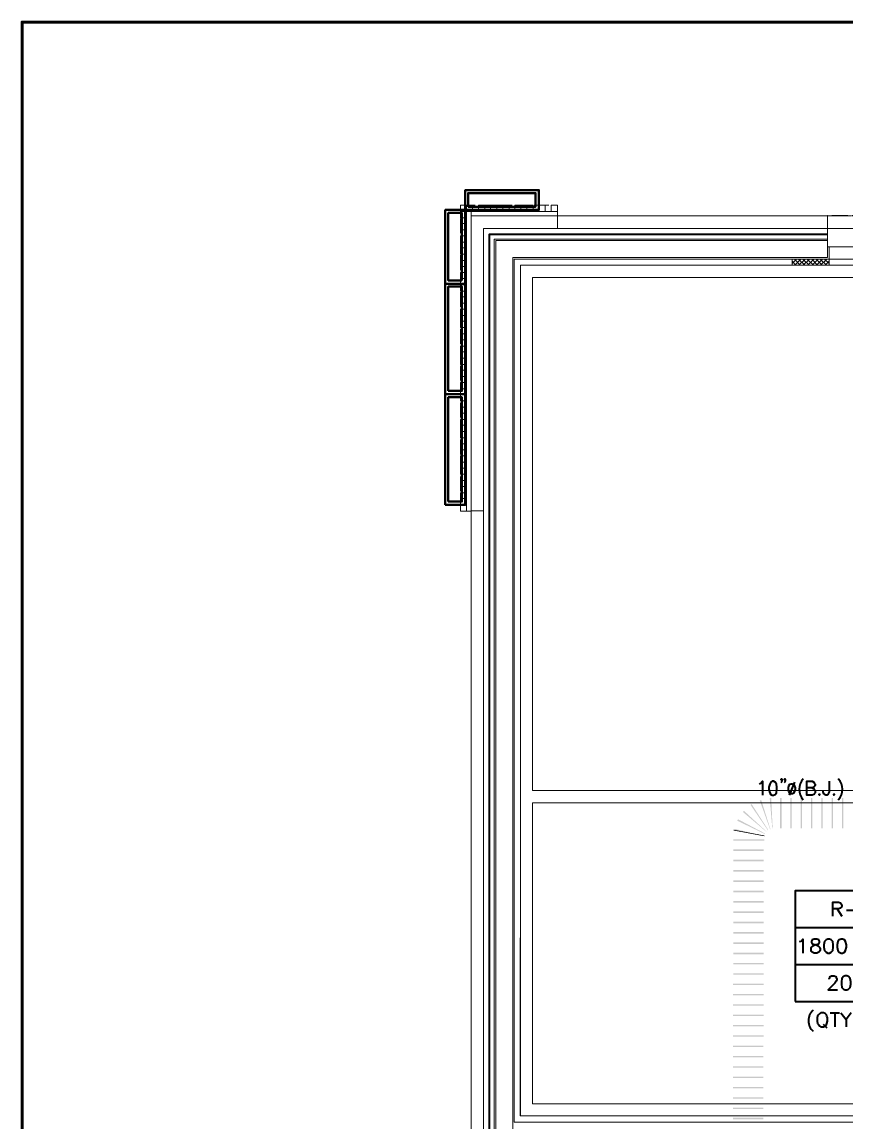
# Model space of a CAD drawing. Header units: inches. Extents: x 5 to 516, y -193 to 129.
# Drawn here: x 357.09 to 379.46, y -129.51 to -99.64 of the extents above; entities that cross this region are included whole.
import ezdxf

# ---------------------------------------------------------------- set-up
doc = ezdxf.new("R2010")
doc.units = ezdxf.units.IN
doc.header["$MEASUREMENT"] = 0
doc.linetypes.add('PDF_IMPORT', pattern=[1, 0.8, -0.2])
doc.layers.add('PDF10_Geometry', color=7, linetype='Continuous')
doc.layers.add('PDF10_Solid Fills', color=7, linetype='Continuous')

msp = doc.modelspace()

# ---------------------------------------------------------------- hatches: boundary and pattern name
at = {"layer": 'PDF10_Solid Fills', "transparency": 33554559}
for points in [[(376.8788036, -120.8576783), (376.8588044, -120.8676779), (376.8488048, -120.8776775), (377.3187857, -121.5676495), (377.3287853, -121.5576499)], [(377.3887761, -121.5376473), (377.1387863, -120.7476794), (377.0987879, -120.757679), (377.3787765, -121.5376473)], [(377.4487771, -121.5176481), (377.4087787, -120.6876818), (377.3687803, -120.6976814), (377.4387775, -121.5176481)], [(377.6887673, -121.5176515), (377.6887673, -120.6876852), (377.6487689, -120.6876852), (377.6487689, -121.5176515)], [(377.9687559, -121.5176515), (377.9687559, -120.6876852), (377.9287576, -120.6876852), (377.9287576, -121.5176515)], [(378.2487446, -121.5176515), (378.2487446, -120.6876852), (378.2087462, -120.6876852), (378.2087462, -121.5176515)], [(378.5287332, -121.5176515), (378.5287332, -120.6876852), (378.4887348, -120.6876852), (378.4887348, -121.5176515)], [(378.8087218, -121.5176515), (378.8087218, -120.6876852), (378.7687235, -120.6876852), (378.7687235, -121.5176515)], [(379.0887105, -121.5176515), (379.0887105, -120.6876852), (379.0487121, -120.6876852), (379.0487121, -121.5176515)], [(379.3686991, -121.5176515), (379.3686991, -120.6876852), (379.3287007, -120.6876852), (379.3287007, -121.5176515)], [(377.2787772, -121.5976482), (376.668802, -121.037671), (376.6388032, -121.0676698), (377.2787772, -121.6076478)], [(377.2487784, -121.6576424), (376.5088085, -121.2676583), (376.4888093, -121.3076566), (377.2387788, -121.667642)], [(377.218783, -121.8076363), (376.3788171, -121.8076363), (376.3788171, -121.8476347), (377.218783, -121.8476347)], [(377.2087868, -122.087625), (376.3788205, -122.087625), (376.3788205, -122.1276233), (377.2087868, -122.1276233)], [(377.2087868, -122.3676136), (376.3788205, -122.3676136), (376.3788205, -122.407612), (377.2087868, -122.407612)], [(377.2087868, -122.6476022), (376.3788205, -122.6476022), (376.3788205, -122.6876006), (377.2087868, -122.6876006)], [(377.2087868, -122.9275908), (376.3788205, -122.9275908), (376.3788205, -122.9675892), (377.2087868, -122.9675892)], [(377.2087868, -123.2075795), (376.3788205, -123.2075795), (376.3788205, -123.2475778), (377.2087868, -123.2475778)], [(377.2087868, -123.4875681), (376.3788205, -123.4875681), (376.3788205, -123.5275665), (377.2087868, -123.5275665)], [(377.2087868, -123.7675567), (376.3788205, -123.7675567), (376.3788205, -123.8075551), (377.2087868, -123.8075551)], [(377.2087868, -124.0475454), (376.3788205, -124.0475454), (376.3788205, -124.0875437), (377.2087868, -124.0875437)], [(377.2087868, -124.327534), (376.3788205, -124.327534), (376.3788205, -124.3675324), (377.2087868, -124.3675324)], [(377.2087868, -124.6075226), (376.3788205, -124.6075226), (376.3788205, -124.647521), (377.2087868, -124.647521)], [(377.2087868, -124.8875112), (376.3788205, -124.8875112), (376.3788205, -124.9275096), (377.2087868, -124.9275096)], [(377.2087868, -125.1674999), (376.3788205, -125.1674999), (376.3788205, -125.2074983), (377.2087868, -125.2074983)], [(377.2087868, -125.4474885), (376.3788205, -125.4474885), (376.3788205, -125.4874869), (377.2087868, -125.4874869)], [(377.2087868, -125.7274771), (376.3688209, -125.7274771), (376.3688209, -125.7674755), (377.2087868, -125.7674755)], [(377.2087868, -126.0074658), (376.3688209, -126.0074658), (376.3688209, -126.0474641), (377.2087868, -126.0474641)], [(377.2087868, -126.2874544), (376.3688209, -126.2874544), (376.3688209, -126.3274528), (377.2087868, -126.3274528)], [(377.2087868, -126.567443), (376.3688209, -126.567443), (376.3688209, -126.6074414), (377.2087868, -126.6074414)], [(377.2087868, -126.8474317), (376.3688209, -126.8474317), (376.3688209, -126.88743), (377.2087868, -126.88743)], [(377.2087868, -127.1274203), (376.3688209, -127.1274203), (376.3688209, -127.1674187), (377.2087868, -127.1674187)], [(377.1987906, -127.4074089), (376.3688243, -127.4074089), (376.3688243, -127.4474073), (377.1987906, -127.4474073)], [(377.1987906, -127.6873975), (376.3688243, -127.6873975), (376.3688243, -127.7273959), (377.1987906, -127.7273959)], [(377.1987906, -127.9673862), (376.3688243, -127.9673862), (376.3688243, -128.0073845), (377.1987906, -128.0073845)], [(377.1987906, -128.2473748), (376.3688243, -128.2473748), (376.3688243, -128.2873732), (377.1987906, -128.2873732)], [(377.1987906, -128.5273634), (376.3688243, -128.5273634), (376.3688243, -128.5673618), (377.1987906, -128.5673618)], [(377.1987906, -128.8073521), (376.3688243, -128.8073521), (376.3688243, -128.8473504), (377.1987906, -128.8473504)], [(377.1987906, -129.0873407), (376.3688243, -129.0873407), (376.3688243, -129.1273391), (377.1987906, -129.1273391)], [(377.1987906, -129.3673293), (376.3688243, -129.3673293), (376.3688243, -129.4073277), (377.1987906, -129.4073277)]]:
    msp.add_hatch(color=256, dxfattribs=at).paths.add_polyline_path(points)

# ---------------------------------------------------------------- linework, layer by layer
at = {"layer": 'PDF10_Geometry', "lineweight": 60}
msp.add_lwpolyline([(492.0841215, -99.6385468), (357.0896039, -99.6385468), (357.0896039, -189.6248923), (492.0841215, -189.6248923)], dxfattribs=at)
at = {"layer": 'PDF10_Geometry', "lineweight": 50}
for points in [[(369.109109, -104.7383262), (369.109109, -104.1983481), (371.1090277, -104.1983481), (371.1090277, -104.7383262)], [(369.1891057, -104.6483332), (369.1891057, -104.2783482), (371.0190314, -104.2783482), (371.0190314, -104.6483332)], [(369.109109, -106.7382449), (368.5691309, -106.7382449), (368.5691309, -104.7383262), (369.109109, -104.7383262)], [(369.019116, -106.648252), (368.649131, -106.648252), (368.649131, -104.8183263), (369.019116, -104.8183263)], [(368.5691377, -109.7381231), (369.1091157, -109.7381231), (369.1091157, -106.7382449), (368.5691377, -106.7382449)], [(368.6491344, -109.6481301), (369.0191194, -109.6481301), (369.0191194, -106.8182451), (368.6491344, -106.8182451)], [(368.5691377, -112.7380013), (369.1091157, -112.7380013), (369.1091157, -109.7381231), (368.5691377, -109.7381231)], [(368.6491344, -112.6480083), (369.0191194, -112.6480083), (369.0191194, -109.8181232), (368.6491344, -109.8181232)]]:
    msp.add_lwpolyline(points, close=True, dxfattribs=at)
at = {"layer": 'PDF10_Geometry', "lineweight": 13}
for points in [[(369.1491073, -104.7783245), (368.9791142, -104.7783245), (368.9791142, -104.9483176), (369.1491073, -104.9483176)], [(369.1491073, -104.6083348), (369.1491073, -104.7783279), (369.3091008, -104.7783279), (369.3091008, -104.6083348)], [(369.1491073, -104.7783245), (369.2691025, -104.7783245), (369.2691025, -112.9079944), (369.1491073, -112.9079944)], [(369.2691025, -104.8983197), (369.2691025, -104.7783245), (371.6090074, -104.7783245), (371.6090074, -104.8983197)], [(369.4690943, -104.6083348), (369.4690943, -104.7783279), (369.6390874, -104.7783279), (369.6390874, -104.6083348)], [(369.7990776, -104.6083348), (369.7990776, -104.7783279), (369.9690706, -104.7783279), (369.9690706, -104.6083348)], [(370.1290743, -104.6083348), (370.1290743, -104.7783279), (370.2990674, -104.7783279), (370.2990674, -104.6083348)], [(370.4590575, -104.6083348), (370.4590575, -104.7783279), (370.619051, -104.7783279), (370.619051, -104.6083348)], [(370.7790445, -104.6083348), (370.7790445, -104.7783279), (370.9490376, -104.7783279), (370.9490376, -104.6083348)], [(371.1090277, -104.6083348), (371.1090277, -104.7783279), (371.2790208, -104.7783279), (371.2790208, -104.6083348)], [(371.4390245, -104.6083348), (371.4390245, -104.7783279), (371.6090176, -104.7783279), (371.6090176, -104.6083348)], [(369.1491073, -105.1083145), (368.9791142, -105.1083145), (368.9791142, -105.2783076), (369.1491073, -105.2783076)], [(369.1491073, -105.4382977), (368.9791142, -105.4382977), (368.9791142, -105.6082908), (369.1491073, -105.6082908)], [(369.1491073, -105.7682877), (368.9791142, -105.7682877), (368.9791142, -105.9382808), (369.1491073, -105.9382808)], [(369.1491073, -106.1082739), (368.9791142, -106.1082739), (368.9791142, -106.2682674), (369.1491073, -106.2682674)], [(377.9787521, -106.0682755), (377.9787521, -106.2382686), (378.9787115, -106.2382686), (378.9787115, -106.0682755)], [(369.1491073, -106.4382571), (368.9791142, -106.4382571), (368.9791142, -106.5982506), (369.1491073, -106.5982506)], [(369.1491073, -106.7682471), (368.9791142, -106.7682471), (368.9791142, -106.9382402), (369.1491073, -106.9382402)], [(369.1491073, -107.0982303), (368.9791142, -107.0982303), (368.9791142, -107.2682234), (369.1491073, -107.2682234)], [(369.1491073, -107.4282203), (368.9791142, -107.4282203), (368.9791142, -107.5982134), (369.1491073, -107.5982134)], [(369.1491073, -107.7582035), (368.9791142, -107.7582035), (368.9791142, -107.9281966), (369.1491073, -107.9281966)], [(369.1491073, -108.0981897), (368.9791142, -108.0981897), (368.9791142, -108.2581832), (369.1491073, -108.2581832)], [(369.1491073, -108.4281797), (368.9791142, -108.4281797), (368.9791142, -108.5881732), (369.1491073, -108.5881732)], [(369.1491073, -108.7581629), (368.9791142, -108.7581629), (368.9791142, -108.928156), (369.1491073, -108.928156)], [(369.1491073, -109.0881529), (368.9791142, -109.0881529), (368.9791142, -109.258146), (369.1491073, -109.258146)], [(369.1491073, -109.4181361), (368.9791142, -109.4181361), (368.9791142, -109.5881292), (369.1491073, -109.5881292)], [(369.1491073, -109.7481261), (368.9791142, -109.7481261), (368.9791142, -109.9181192), (369.1491073, -109.9181192)], [(369.1491073, -110.0881123), (368.9791142, -110.0881123), (368.9791142, -110.2481058), (369.1491073, -110.2481058)], [(369.1491073, -110.4180955), (368.9791142, -110.4180955), (368.9791142, -110.578089), (369.1491073, -110.578089)], [(369.1491073, -110.7480855), (368.9791142, -110.7480855), (368.9791142, -110.9180786), (369.1491073, -110.9180786)], [(369.1491073, -111.0780687), (368.9791142, -111.0780687), (368.9791142, -111.2480618), (369.1491073, -111.2480618)], [(369.1491073, -111.4080587), (368.9791142, -111.4080587), (368.9791142, -111.5780518), (369.1491073, -111.5780518)], [(369.1491073, -111.7380419), (368.9791142, -111.7380419), (368.9791142, -111.908035), (369.1491073, -111.908035)], [(369.1491073, -112.0780281), (368.9791142, -112.0780281), (368.9791142, -112.2380216), (369.1491073, -112.2380216)], [(369.1491073, -112.4080181), (368.9791142, -112.4080181), (368.9791142, -112.5680116), (369.1491073, -112.5680116)], [(369.1491073, -112.7380013), (368.9791142, -112.7380013), (368.9791142, -112.9079944), (369.1491073, -112.9079944)]]:
    msp.add_lwpolyline(points, close=True, dxfattribs=at)
at = {"layer": 'PDF10_Geometry', "linetype": 'PDF_IMPORT', "lineweight": 13, "ltscale": 0.49998}
for points in [[(368.9791176, -112.8679994), (368.9791176, -104.6083314), (371.6090108, -104.6083348), (371.6090108, -104.7183304)], [(371.6790148, -104.8983197), (396.1580139, -104.8983197)], [(369.2691025, -147.8065839), (369.2691025, -112.9079978), (369.1991053, -112.9079978)]]:
    msp.add_lwpolyline(points, dxfattribs=at)
at = {"layer": 'PDF10_Geometry', "lineweight": 13}
for points in [[(369.9390753, -134.5671148), (369.2691025, -134.5671148), (369.2691025, -104.8983197), (378.9387098, -104.8983197), (378.9387098, -105.5682924)], [(371.6090142, -104.8983197), (371.6090142, -105.2383058)], [(369.6090954, -134.5671148), (369.6090954, -105.2383058), (378.8087218, -105.2383058)], [(371.579012, -105.2383058), (378.9387132, -105.2383058)], [(386.6084051, -105.2383058), (383.2685407, -105.2383058), (378.9387165, -105.2383058)], [(378.9387132, -105.5282975), (369.8990803, -105.5282975), (369.8990803, -134.5671181)], [(386.5184053, -129.4873244), (370.4390583, -129.4873244), (370.4390583, -106.0682755), (378.9787115, -106.0682755), (378.9787115, -105.7382889)], [(378.9387132, -105.7382855), (383.2685373, -105.7382855)], [(371.6090142, -106.2382652), (370.6090548, -106.2382652), (370.6090548, -107.2382246), (370.6090548, -111.0680691)], [(375.4388621, -106.2382652), (371.6090176, -106.2382652)], [(379.2686964, -106.2382652), (375.4388519, -106.2382652)], [(377.9787521, -106.1882707), (378.0987473, -106.0682755)], [(377.9787521, -106.1282731), (378.0787481, -106.2382686)], [(378.0387565, -106.0682755), (378.19875, -106.2382686)], [(378.0487527, -106.2382652), (378.2087462, -106.0682721)], [(378.1487418, -106.0682755), (378.3187349, -106.2382686)], [(378.1587516, -106.2382652), (378.3287447, -106.0682721)], [(378.268737, -106.0682755), (378.4387301, -106.2382686)], [(378.2787467, -106.2382652), (378.4487398, -106.0682721)], [(378.3887321, -106.0682755), (378.5587252, -106.2382686)], [(378.3987419, -106.2382652), (378.568735, -106.0682721)], [(378.5087272, -106.0682755), (378.6687207, -106.2382686)], [(378.518737, -106.2382652), (378.6787305, -106.0682721)], [(378.6287224, -106.0682755), (378.7887159, -106.2382686)], [(378.6387321, -106.2382652), (378.7987256, -106.0682721)], [(378.7387213, -106.0682755), (378.9087144, -106.2382686)], [(378.7487175, -106.2382652), (378.9187106, -106.0682721)], [(378.8587164, -106.0682755), (378.9787115, -106.1882707)], [(378.8687126, -106.2382652), (378.9787081, -106.1282697)], [(378.9787115, -106.0682755), (378.9787115, -106.0682755)], [(379.2686964, -106.5682552), (379.7686761, -106.5682552), (379.7686761, -106.328265), (379.6886793, -106.328265), (379.6886793, -106.2382686), (379.2686964, -106.2382686)], [(370.939038, -107.2382246), (370.939038, -106.5682518)], [(370.939038, -106.5682552), (371.6090108, -106.5682552)], [(371.6090142, -106.5682552), (375.4388587, -106.5682552)], [(375.4388621, -106.5682552), (379.2687065, -106.5682552)], [(370.939038, -114.9079165), (370.939038, -111.0680725), (370.939038, -107.238228)], [(370.6090548, -111.0680725), (370.6090548, -114.9079165), (370.6090548, -118.737761)], [(369.6090954, -112.8979948), (369.2691092, -112.8979948)], [(370.939038, -119.6977186), (370.939038, -118.7377576), (370.939038, -114.9079131)], [(370.6090548, -118.7377576), (370.6090548, -119.6977186), (370.6090548, -121.6076411)], [(371.6090142, -120.4876899), (370.9390414, -120.4876899), (370.9390414, -119.697722)], [(375.4388621, -120.4876899), (371.6090176, -120.4876899)], [(375.4388519, -120.4876899), (379.2686964, -120.4876899), (380.2286574, -120.4876899), (380.7286371, -120.4876899), (380.7286371, -120.7276802), (380.6486403, -120.7276802), (380.6486403, -120.8176765), (380.2286574, -120.8176765)], [(371.6090108, -120.8176799), (370.939038, -120.8176799), (370.939038, -121.6076478)], [(371.6090142, -120.8176799), (375.4388587, -120.8176799)], [(375.4388621, -120.8176799), (379.2687065, -120.8176799)], [(379.2686964, -120.8176799), (380.2286574, -120.8176799)], [(370.6090548, -121.6076444), (370.6090548, -122.5676055), (370.6090548, -124.4875275)], [(370.939038, -124.4875275), (370.939038, -122.5676055), (370.939038, -121.6076444)], [(370.5990451, -124.4875275), (370.5990451, -128.317372)], [(370.939038, -128.3173753), (370.939038, -124.4875309)], [(370.5990451, -128.3173753), (370.5990451, -129.3173347), (371.5990045, -129.3173347)], [(370.939038, -128.9873447), (370.939038, -128.317372)], [(375.4388621, -128.9873447), (371.599018, -128.9873447), (370.9390448, -128.9873447)], [(379.2686964, -128.9873447), (375.4388519, -128.9873447)], [(385.0184696, -128.9873447), (383.1085472, -128.9873447), (379.2687031, -128.9873447)], [(371.599018, -129.3173347), (375.4388621, -129.3173347), (379.2687065, -129.3173347)], [(379.2686964, -129.3173347), (383.1085404, -129.3173347)]]:
    msp.add_lwpolyline(points, dxfattribs=at)
at = {"layer": 'PDF10_Geometry', "color": 253, "linetype": 'PDF_IMPORT', "lineweight": 25, "ltscale": 0.539978, "true_color": 0xb3b3b3}
msp.add_lwpolyline([(383.2685407, -104.8983197), (378.9387199, -104.8983197)], dxfattribs=at)
at = {"layer": 'PDF10_Geometry', "lineweight": 40}
for points in [[(369.7690889, -134.5671181), (369.7690889, -105.3983027), (378.9387165, -105.3983027)], [(377.0887917, -120.3177002), (377.1187905, -120.297701), (377.1687884, -120.2377035), (377.1687884, -120.617688)], [(377.6987635, -120.1877021), (377.6887639, -120.2077013), (377.6687647, -120.1877021), (377.6887639, -120.1677029), (377.6987635, -120.1877021), (377.6987635, -120.2277005), (377.6887639, -120.2576993), (377.6687647, -120.2776985)], [(377.7887565, -120.1877021), (377.7787569, -120.2077013), (377.7587577, -120.1877021), (377.7787569, -120.1677029), (377.7887565, -120.1877021), (377.7887565, -120.2277005), (377.7787569, -120.2576993), (377.7587577, -120.2776985)], [(378.0387565, -120.2577027), (377.8987622, -120.617688)], [(378.518737, -120.4176962), (378.568735, -120.4376954), (378.5787346, -120.4576945), (378.5987337, -120.4876933), (378.5987337, -120.5476909), (378.5787346, -120.5776897), (378.568735, -120.5976889), (378.518737, -120.617688), (378.3787427, -120.617688), (378.3787427, -120.2377035), (378.518737, -120.2377035), (378.568735, -120.2577027), (378.5787346, -120.2777019), (378.5987337, -120.3177002), (378.5987337, -120.347699), (378.5787346, -120.3876974), (378.568735, -120.397697), (378.518737, -120.4176962), (378.3787427, -120.4176962)], [(378.9787115, -120.2377035), (378.9787115, -120.5276917), (378.9587123, -120.5776897), (378.9487128, -120.5976889), (378.918714, -120.617688), (378.8887152, -120.617688), (378.8587164, -120.5976889), (378.8387172, -120.5776897), (378.818718, -120.5276917), (378.818718, -120.4876933)], [(379.0787143, -123.8975548), (379.0787143, -123.5175703), (379.2387078, -123.5175703), (379.2887057, -123.5375695), (379.3087049, -123.5575686), (379.3287041, -123.5875674), (379.3287041, -123.6275658), (379.3087049, -123.6575646), (379.2887057, -123.6775638), (379.2387078, -123.697563), (379.0787143, -123.697563)], [(379.1987094, -123.697563), (379.3287041, -123.8975548)], [(379.4486958, -123.7375613), (379.7686828, -123.7375613)], [(378.0587489, -124.2075389), (381.0586271, -124.2075389)], [(378.178744, -124.5875234), (378.2187424, -124.5775238), (378.2687404, -124.5175263), (378.2687404, -124.8975108)], [(378.0587489, -125.2074983), (381.0586271, -125.2074983)], [(378.9787115, -125.607482), (378.9787115, -125.5874828), (378.9987107, -125.557484), (379.0087103, -125.5374849), (379.0487087, -125.5174857), (379.1187058, -125.5174857), (379.1587042, -125.5374849), (379.1687038, -125.557484), (379.188703, -125.5874828), (379.188703, -125.6274812), (379.1687038, -125.65748), (379.138705, -125.7174775), (378.9587123, -125.8974702), (379.2087022, -125.8974702)], [(379.0087137, -126.5174484), (379.2587036, -126.5174484)], [(379.138705, -126.5174484), (379.138705, -126.897433)], [(379.2986985, -126.5174484), (379.4386929, -126.6974411), (379.4386929, -126.897433)], [(379.5786872, -126.5174484), (379.4386929, -126.6974411)], [(378.818718, -126.8274325), (378.918714, -126.9274284)]]:
    msp.add_lwpolyline(points, dxfattribs=at)
at = {"layer": 'PDF10_Geometry', "lineweight": 0}
msp.add_lwpolyline([(369.9390786, -134.5671181), (369.9390786, -105.5682958), (378.9387132, -105.5682958), (378.9387132, -106.0282772), (370.39906, -106.0282772), (370.39906, -134.5671181)], close=True, dxfattribs=at)
at = {"layer": 'PDF10_Geometry', "color": 251, "lineweight": 13, "true_color": 0x4d4d4d}
for points in [[(370.6090548, -106.2382652), (386.018429, -106.2382652), (386.018429, -129.317328), (370.6090548, -129.317328)], [(385.6884424, -120.4876899), (370.9390414, -120.4876899), (370.9390414, -106.5682552), (385.6884424, -106.5682552)], [(370.939038, -128.9873447), (385.688439, -128.9873447), (385.688439, -120.8176765), (370.939038, -120.8176765)]]:
    msp.add_lwpolyline(points, close=True, dxfattribs=at)
msp.add_lwpolyline([(378.9787115, -106.0682755), (383.2285389, -106.0682755)], dxfattribs=at)
at = {"layer": 'PDF10_Geometry', "lineweight": 40}
for points in [[(377.4387809, -120.2377035), (377.3987825, -120.2577027), (377.3687837, -120.3177002), (377.3487845, -120.397697), (377.3487845, -120.4576945), (377.3687837, -120.5476909), (377.3987825, -120.5976889), (377.4387809, -120.617688), (377.4687796, -120.617688), (377.5187776, -120.5976889), (377.5487764, -120.5476909), (377.558776, -120.4576945), (377.558776, -120.397697), (377.5487764, -120.3177002), (377.5187776, -120.2577027), (377.4687796, -120.2377035)], [(377.9387538, -120.3177002), (377.908755, -120.3276998), (377.8787562, -120.3676982), (377.8687566, -120.4176962), (377.8687566, -120.4576945), (377.8787562, -120.5076925), (377.908755, -120.5476909), (377.9387538, -120.5676901), (377.9887517, -120.5676901), (378.0187505, -120.5476909), (378.0487493, -120.5076925), (378.0687485, -120.4576945), (378.0687485, -120.4176962), (378.0487493, -120.3676982), (378.0187505, -120.3276998), (377.9887517, -120.3177002)], [(378.7187289, -120.5776897), (378.6987297, -120.5976889), (378.7187289, -120.617688), (378.7287285, -120.5976889)], [(379.1087029, -120.5776897), (379.0987033, -120.5976889), (379.1087029, -120.617688), (379.1287021, -120.5976889)], [(378.0587489, -126.2074576), (381.0586271, -126.2074576), (381.0586271, -123.2075795), (378.0587489, -123.2075795)], [(378.5787278, -124.5175297), (378.5187302, -124.5375289), (378.498731, -124.5775272), (378.498731, -124.607526), (378.5187302, -124.6475244), (378.5587286, -124.657524), (378.6287257, -124.6775232), (378.6787237, -124.6975224), (378.7187221, -124.7375207), (378.7387213, -124.7675195), (378.7387213, -124.8275171), (378.7187221, -124.8575159), (378.6987229, -124.877515), (378.6487249, -124.8975142), (378.5787278, -124.8975142), (378.5187302, -124.877515), (378.498731, -124.8575159), (378.4887314, -124.8275171), (378.4887314, -124.7675195), (378.498731, -124.7375207), (378.5387294, -124.6975224), (378.5887274, -124.6775232), (378.6687241, -124.657524), (378.6987229, -124.6475244), (378.7187221, -124.607526), (378.7187221, -124.5775272), (378.6987229, -124.5375289), (378.6487249, -124.5175297)], [(378.9487094, -124.5175297), (378.8987114, -124.5375289), (378.858713, -124.5875268), (378.8387138, -124.6775232), (378.8387138, -124.7375207), (378.858713, -124.8275171), (378.8987114, -124.877515), (378.9487094, -124.8975142), (378.9887077, -124.8975142), (379.0387057, -124.877515), (379.0787041, -124.8275171), (379.0887037, -124.7375207), (379.0887037, -124.6775232), (379.0787041, -124.5875268), (379.0387057, -124.5375289), (378.9887077, -124.5175297)], [(379.3086947, -124.5175297), (379.2486972, -124.5375289), (379.2186984, -124.5875268), (379.1986992, -124.6775232), (379.1986992, -124.7375207), (379.2186984, -124.8275171), (379.2486972, -124.877515), (379.3086947, -124.8975142), (379.3386935, -124.8975142), (379.3986911, -124.877515), (379.4286899, -124.8275171), (379.4486891, -124.7375207), (379.4486891, -124.6775232), (379.4286899, -124.5875268), (379.3986911, -124.5375289), (379.3386935, -124.5175297)], [(379.4186937, -125.5174891), (379.3686957, -125.5374882), (379.3286973, -125.5874862), (379.3186977, -125.6774826), (379.3186977, -125.7374801), (379.3286973, -125.8274765), (379.3686957, -125.8774744), (379.4186937, -125.8974736), (379.458692, -125.8974736), (379.50869, -125.8774744), (379.5486884, -125.8274765), (379.5686876, -125.7374801), (379.5686876, -125.6774826), (379.5486884, -125.5874862), (379.50869, -125.5374882), (379.458692, -125.5174891)], [(378.7587272, -126.5174484), (378.7287285, -126.5374476), (378.6887301, -126.577446), (378.6687309, -126.6074448), (378.6587313, -126.6574428), (378.6587313, -126.7474391), (378.6687309, -126.8074367), (378.6887301, -126.8374354), (378.7287285, -126.8774338), (378.7587272, -126.897433), (378.8287244, -126.897433), (378.8687228, -126.8774338), (378.9087212, -126.8374354), (378.9187208, -126.8074367), (378.9387199, -126.7474391), (378.9387199, -126.6574428), (378.9187208, -126.6074448), (378.9087212, -126.577446), (378.8687228, -126.5374476), (378.8287244, -126.5174484)]]:
    msp.add_lwpolyline(points, close=True, dxfattribs=at)
at = {"layer": 'PDF10_Geometry', "lineweight": 0}
msp.add_lwpolyline([(377.218783, -121.7176434), (376.3988163, -121.5676495)], dxfattribs=at)
at = {"layer": 'PDF10_Geometry', "lineweight": 40}
for centre, radius, start, end in [((378.5873706, -120.4526914), 0.4200798, 137.2800977, 222.7199023), ((378.9200742, -120.4526914), 0.4200798, 317.2800977, 42.7199023), ((378.7914081, -126.7324363), 0.3743169, 130.41612003, 229.58387997)]:
    msp.add_arc(centre, radius, start, end, dxfattribs=at)
at = {"layer": 'PDF10_Solid Fills', "transparency": 33554559}
msp.add_solid([(376.4088193, -121.5276477), (376.3988197, -121.5576465), (377.2187864, -121.71764)], dxfattribs=at)

doc.saveas('drawing.dxf')
